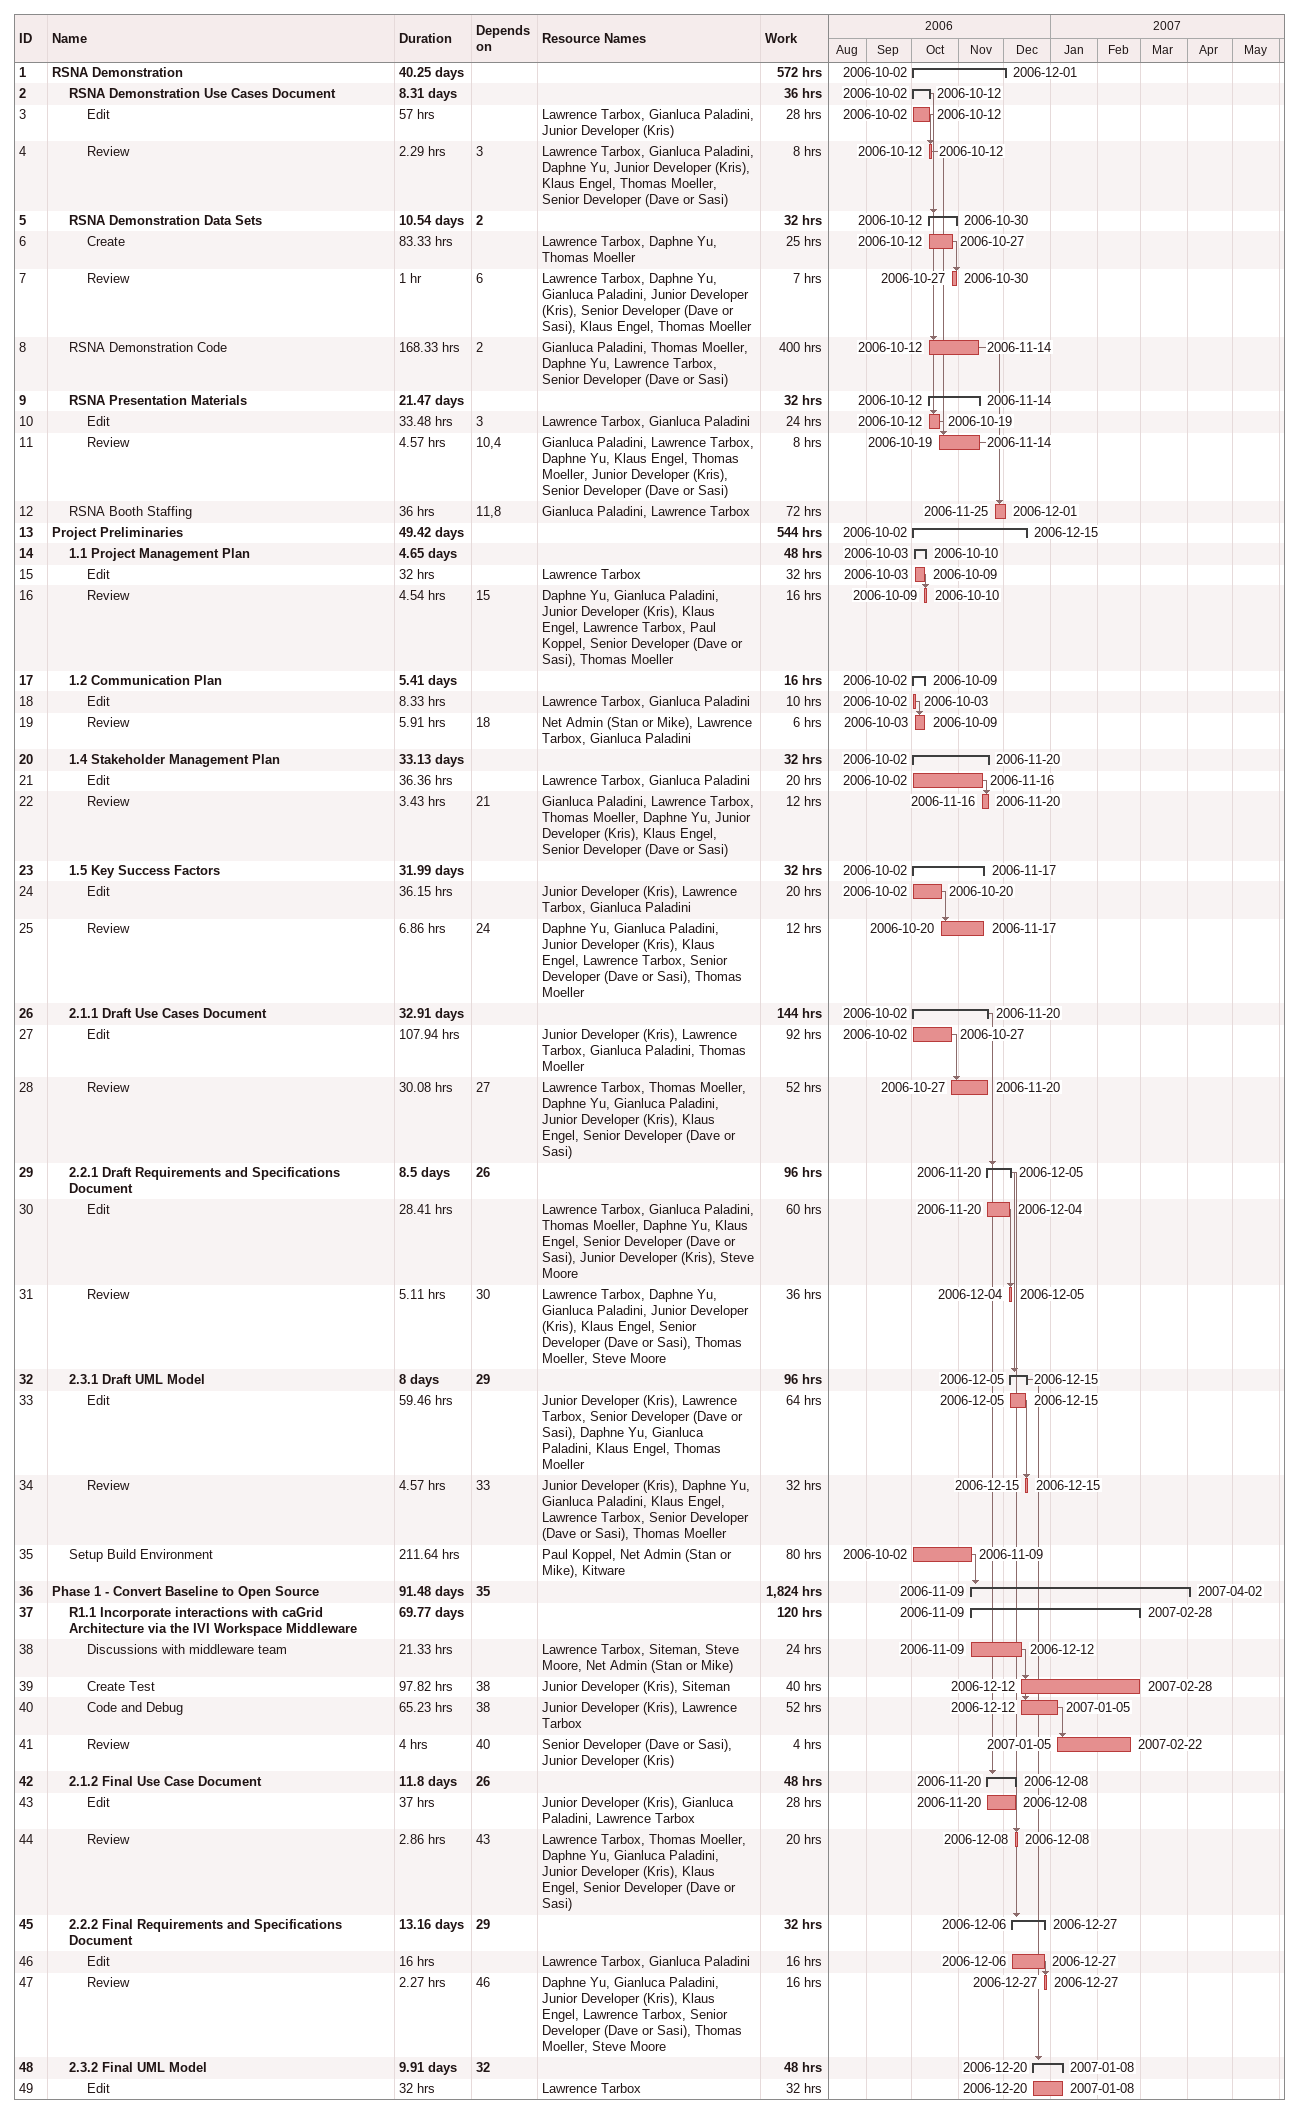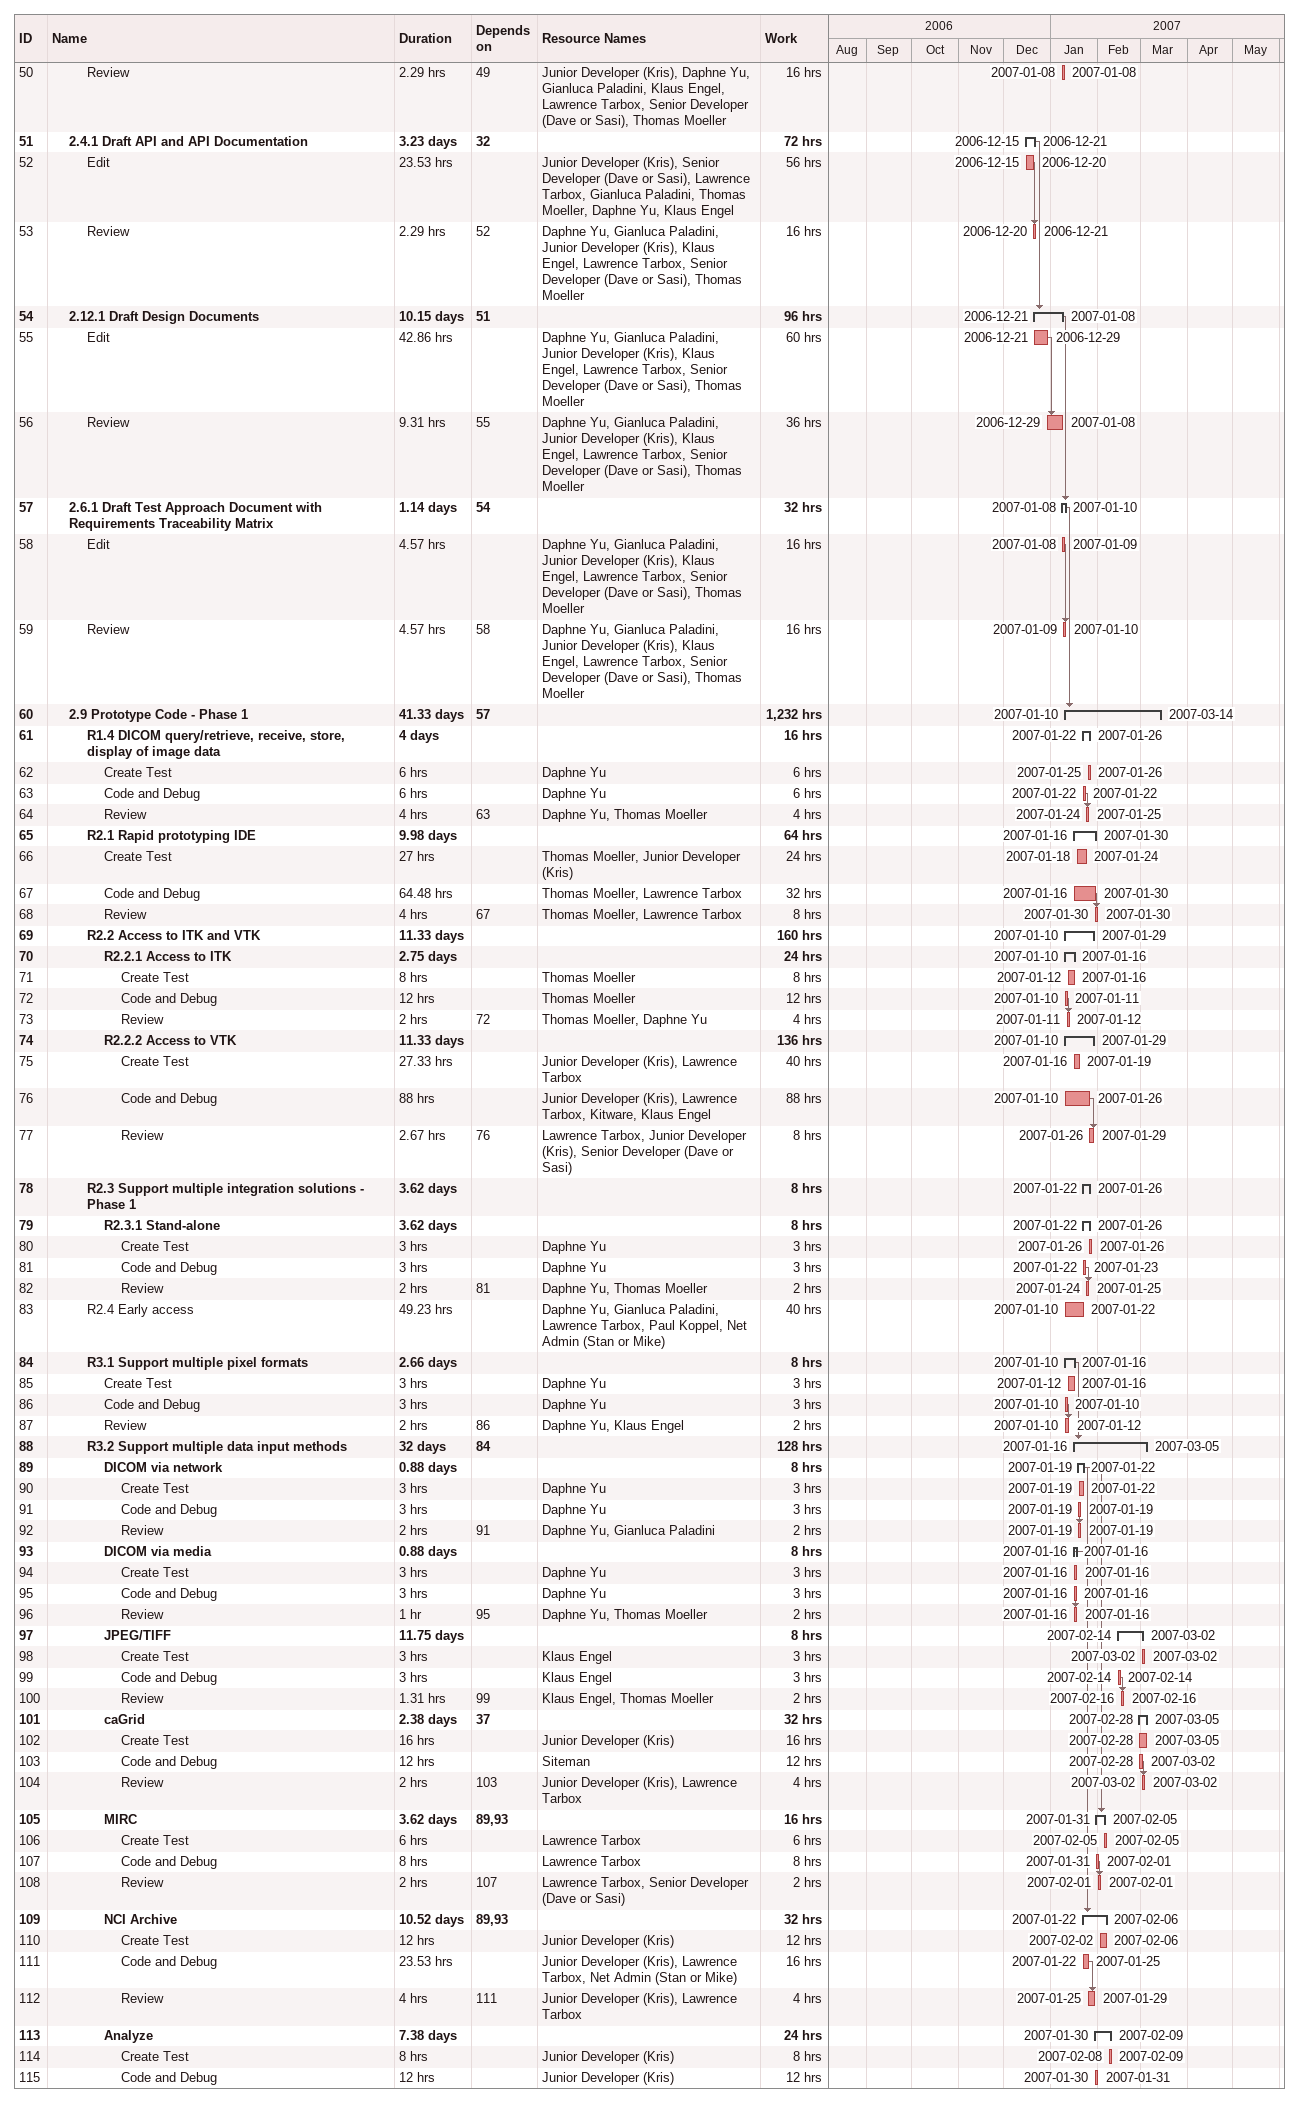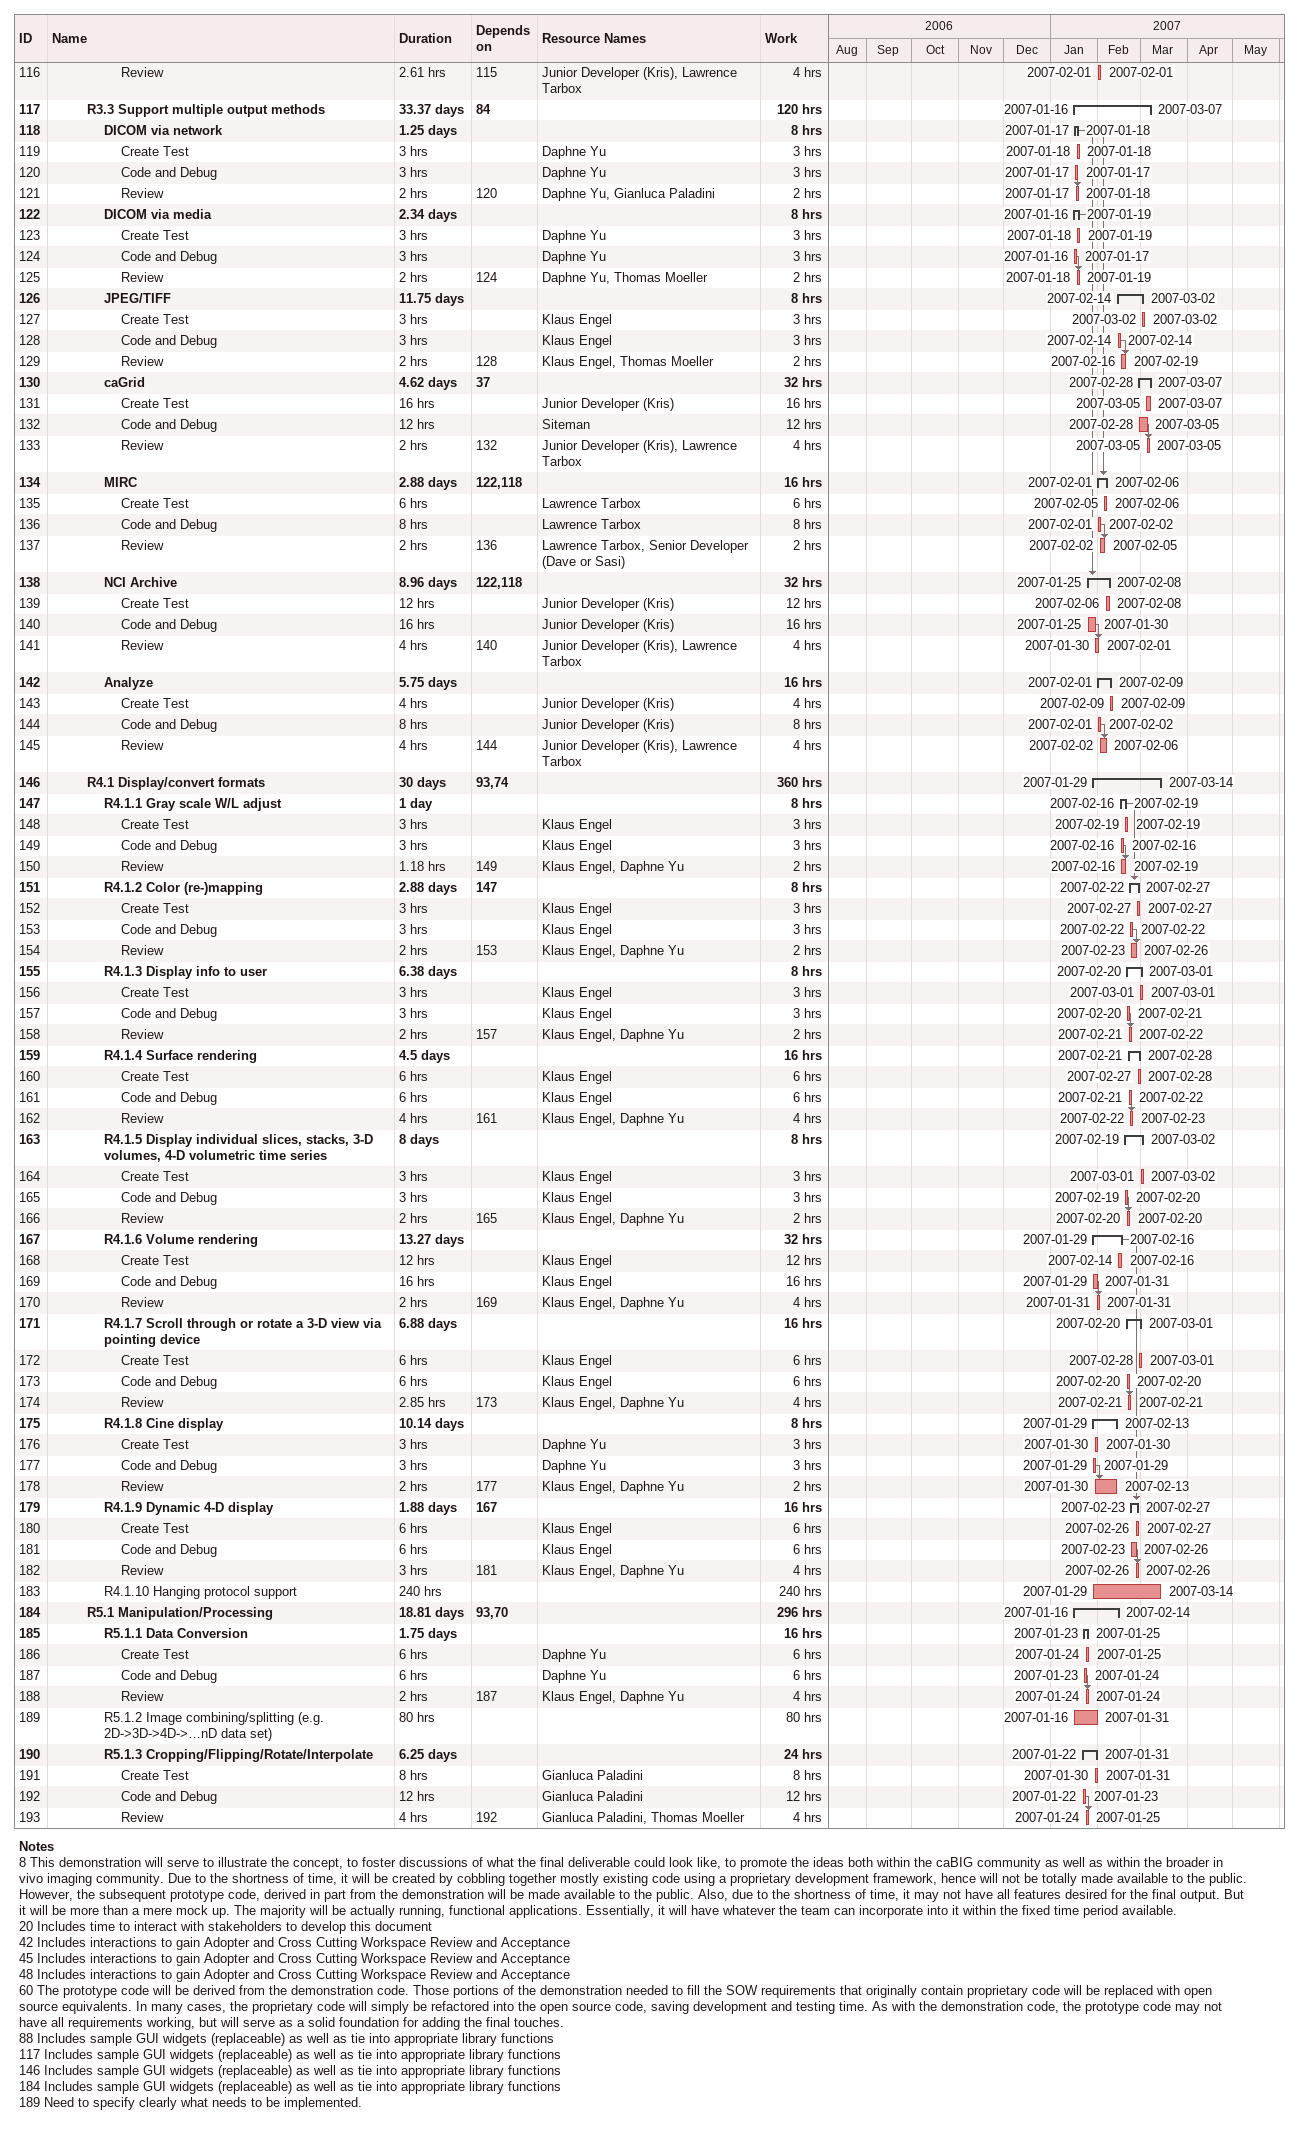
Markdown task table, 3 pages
| ID | Level | Task | Duration | Start | Finish | Predecessors | Resources | Work (h) |
|---|---|---|---|---|---|---|---|---|
| 1 | 1 | **RSNA Demonstration** | 40.25d | 2006-10-02 | 2006-12-01 |  |  | 572 |
| 2 | 2 | **RSNA Demonstration Use Cases Document** | 8.31d | 2006-10-02 | 2006-10-12 |  |  | 36 |
| 3 | 3 | Edit | 57h | 2006-10-02 | 2006-10-12 |  | Lawrence Tarbox, Gianluca Paladini, Junior Developer (Kris) | 28 |
| 4 | 3 | Review | 2.29h | 2006-10-12 | 2006-10-12 | 3 | Lawrence Tarbox, Gianluca Paladini, Daphne Yu, Junior Developer (Kris), Klaus Engel, Thomas Moeller, Senior Developer (Dave or Sasi) | 8 |
| 5 | 2 | **RSNA Demonstration Data Sets** | 10.54d | 2006-10-12 | 2006-10-30 | 2 |  | 32 |
| 6 | 3 | Create | 83.33h | 2006-10-12 | 2006-10-27 |  | Lawrence Tarbox, Daphne Yu, Thomas Moeller | 25 |
| 7 | 3 | Review | 1h | 2006-10-27 | 2006-10-30 | 6 | Lawrence Tarbox, Daphne Yu, Gianluca Paladini, Junior Developer (Kris), Senior Developer (Dave or Sasi), Klaus Engel, Thomas Moeller | 7 |
| 8 | 2 | RSNA Demonstration Code | 168.33h | 2006-10-12 | 2006-11-14 | 2 | Gianluca Paladini, Thomas Moeller, Daphne Yu, Lawrence Tarbox, Senior Developer (Dave or Sasi) | 400 |
| 9 | 2 | **RSNA Presentation Materials** | 21.47d | 2006-10-12 | 2006-11-14 |  |  | 32 |
| 10 | 3 | Edit | 33.48h | 2006-10-12 | 2006-10-19 | 3 | Lawrence Tarbox, Gianluca Paladini | 24 |
| 11 | 3 | Review | 4.57h | 2006-10-19 | 2006-11-14 | 10, 4 | Gianluca Paladini, Lawrence Tarbox, Daphne Yu, Klaus Engel, Thomas Moeller, Junior Developer (Kris), Senior Developer (Dave or Sasi) | 8 |
| 12 | 2 | RSNA Booth Staffing | 36h | 2006-11-25 | 2006-12-01 | 11, 8 | Gianluca Paladini, Lawrence Tarbox | 72 |
| 13 | 1 | **Project Preliminaries** | 49.42d | 2006-10-02 | 2006-12-15 |  |  | 544 |
| 14 | 2 | **1.1 Project Management Plan** | 4.65d | 2006-10-03 | 2006-10-10 |  |  | 48 |
| 15 | 3 | Edit | 32h | 2006-10-03 | 2006-10-09 |  | Lawrence Tarbox | 32 |
| 16 | 3 | Review | 4.54h | 2006-10-09 | 2006-10-10 | 15 | Daphne Yu, Gianluca Paladini, Junior Developer (Kris), Klaus Engel, Lawrence Tarbox, Paul Koppel, Senior Developer (Dave or Sasi), Thomas Moeller | 16 |
| 17 | 2 | **1.2 Communication Plan** | 5.41d | 2006-10-02 | 2006-10-09 |  |  | 16 |
| 18 | 3 | Edit | 8.33h | 2006-10-02 | 2006-10-03 |  | Lawrence Tarbox, Gianluca Paladini | 10 |
| 19 | 3 | Review | 5.91h | 2006-10-03 | 2006-10-09 | 18 | Net Admin (Stan or Mike), Lawrence Tarbox, Gianluca Paladini | 6 |
| 20 | 2 | **1.4 Stakeholder Management Plan** | 33.13d | 2006-10-02 | 2006-11-20 |  |  | 32 |
| 21 | 3 | Edit | 36.36h | 2006-10-02 | 2006-11-16 |  | Lawrence Tarbox, Gianluca Paladini | 20 |
| 22 | 3 | Review | 3.43h | 2006-11-16 | 2006-11-20 | 21 | Gianluca Paladini, Lawrence Tarbox, Thomas Moeller, Daphne Yu, Junior Developer (Kris), Klaus Engel, Senior Developer (Dave or Sasi) | 12 |
| 23 | 2 | **1.5 Key Success Factors** | 31.99d | 2006-10-02 | 2006-11-17 |  |  | 32 |
| 24 | 3 | Edit | 36.15h | 2006-10-02 | 2006-10-20 |  | Junior Developer (Kris), Lawrence Tarbox, Gianluca Paladini | 20 |
| 25 | 3 | Review | 6.86h | 2006-10-20 | 2006-11-17 | 24 | Daphne Yu, Gianluca Paladini, Junior Developer (Kris), Klaus Engel, Lawrence Tarbox, Senior Developer (Dave or Sasi), Thomas Moeller | 12 |
| 26 | 2 | **2.1.1 Draft Use Cases Document** | 32.91d | 2006-10-02 | 2006-11-20 |  |  | 144 |
| 27 | 3 | Edit | 107.94h | 2006-10-02 | 2006-10-27 |  | Junior Developer (Kris), Lawrence Tarbox, Gianluca Paladini, Thomas Moeller | 92 |
| 28 | 3 | Review | 30.08h | 2006-10-27 | 2006-11-20 | 27 | Lawrence Tarbox, Thomas Moeller, Daphne Yu, Gianluca Paladini, Junior Developer (Kris), Klaus Engel, Senior Developer (Dave or Sasi) | 52 |
| 29 | 2 | **2.2.1 Draft Requirements and Specifications Document** | 8.5d | 2006-11-20 | 2006-12-05 | 26 |  | 96 |
| 30 | 3 | Edit | 28.41h | 2006-11-20 | 2006-12-04 |  | Lawrence Tarbox, Gianluca Paladini, Thomas Moeller, Daphne Yu, Klaus Engel, Senior Developer (Dave or Sasi), Junior Developer (Kris), Steve Moore | 60 |
| 31 | 3 | Review | 5.11h | 2006-12-04 | 2006-12-05 | 30 | Lawrence Tarbox, Daphne Yu, Gianluca Paladini, Junior Developer (Kris), Klaus Engel, Senior Developer (Dave or Sasi), Thomas Moeller, Steve Moore | 36 |
| 32 | 2 | **2.3.1 Draft UML Model** | 8d | 2006-12-05 | 2006-12-15 | 29 |  | 96 |
| 33 | 3 | Edit | 59.46h | 2006-12-05 | 2006-12-15 |  | Junior Developer (Kris), Lawrence Tarbox, Senior Developer (Dave or Sasi), Daphne Yu, Gianluca Paladini, Klaus Engel, Thomas Moeller | 64 |
| 34 | 3 | Review | 4.57h | 2006-12-15 | 2006-12-15 | 33 | Junior Developer (Kris), Daphne Yu, Gianluca Paladini, Klaus Engel, Lawrence Tarbox, Senior Developer (Dave or Sasi), Thomas Moeller | 32 |
| 35 | 2 | Setup Build Environment | 211.64h | 2006-10-02 | 2006-11-09 |  | Paul Koppel, Net Admin (Stan or Mike), Kitware | 80 |
| 36 | 1 | **Phase 1 - Convert Baseline to Open Source** | 91.48d | 2006-11-09 | 2007-04-02 | 35 |  | 1824 |
| 37 | 2 | **R1.1 Incorporate interactions with caGrid Architecture via the IVI Workspace Middleware** | 69.77d | 2006-11-09 | 2007-02-28 |  |  | 120 |
| 38 | 3 | Discussions with middleware team | 21.33h | 2006-11-09 | 2006-12-12 |  | Lawrence Tarbox, Siteman, Steve Moore, Net Admin (Stan or Mike) | 24 |
| 39 | 3 | Create Test | 97.82h | 2006-12-12 | 2007-02-28 | 38 | Junior Developer (Kris), Siteman | 40 |
| 40 | 3 | Code and Debug | 65.23h | 2006-12-12 | 2007-01-05 | 38 | Junior Developer (Kris), Lawrence Tarbox | 52 |
| 41 | 3 | Review | 4h | 2007-01-05 | 2007-02-22 | 40 | Senior Developer (Dave or Sasi), Junior Developer (Kris) | 4 |
| 42 | 2 | **2.1.2 Final Use Case Document** | 11.8d | 2006-11-20 | 2006-12-08 | 26 |  | 48 |
| 43 | 3 | Edit | 37h | 2006-11-20 | 2006-12-08 |  | Junior Developer (Kris), Gianluca Paladini, Lawrence Tarbox | 28 |
| 44 | 3 | Review | 2.86h | 2006-12-08 | 2006-12-08 | 43 | Lawrence Tarbox, Thomas Moeller, Daphne Yu, Gianluca Paladini, Junior Developer (Kris), Klaus Engel, Senior Developer (Dave or Sasi) | 20 |
| 45 | 2 | **2.2.2 Final Requirements and Specifications Document** | 13.16d | 2006-12-06 | 2006-12-27 | 29 |  | 32 |
| 46 | 3 | Edit | 16h | 2006-12-06 | 2006-12-27 |  | Lawrence Tarbox, Gianluca Paladini | 16 |
| 47 | 3 | Review | 2.27h | 2006-12-27 | 2006-12-27 | 46 | Daphne Yu, Gianluca Paladini, Junior Developer (Kris), Klaus Engel, Lawrence Tarbox, Senior Developer (Dave or Sasi), Thomas Moeller, Steve Moore | 16 |
| 48 | 2 | **2.3.2 Final UML Model** | 9.91d | 2006-12-20 | 2007-01-08 | 32 |  | 48 |
| 49 | 3 | Edit | 32h | 2006-12-20 | 2007-01-08 |  | Lawrence Tarbox | 32 |
| 50 | 3 | Review | 2.29h | 2007-01-08 | 2007-01-08 | 49 | Junior Developer (Kris), Daphne Yu, Gianluca Paladini, Klaus Engel, Lawrence Tarbox, Senior Developer (Dave or Sasi), Thomas Moeller | 16 |
| 51 | 2 | **2.4.1 Draft API and API Documentation** | 3.23d | 2006-12-15 | 2006-12-21 | 32 |  | 72 |
| 52 | 3 | Edit | 23.53h | 2006-12-15 | 2006-12-20 |  | Junior Developer (Kris), Senior Developer (Dave or Sasi), Lawrence Tarbox, Gianluca Paladini, Thomas Moeller, Daphne Yu, Klaus Engel | 56 |
| 53 | 3 | Review | 2.29h | 2006-12-20 | 2006-12-21 | 52 | Daphne Yu, Gianluca Paladini, Junior Developer (Kris), Klaus Engel, Lawrence Tarbox, Senior Developer (Dave or Sasi), Thomas Moeller | 16 |
| 54 | 2 | **2.12.1 Draft Design Documents** | 10.15d | 2006-12-21 | 2007-01-08 | 51 |  | 96 |
| 55 | 3 | Edit | 42.86h | 2006-12-21 | 2006-12-29 |  | Daphne Yu, Gianluca Paladini, Junior Developer (Kris), Klaus Engel, Lawrence Tarbox, Senior Developer (Dave or Sasi), Thomas Moeller | 60 |
| 56 | 3 | Review | 9.31h | 2006-12-29 | 2007-01-08 | 55 | Daphne Yu, Gianluca Paladini, Junior Developer (Kris), Klaus Engel, Lawrence Tarbox, Senior Developer (Dave or Sasi), Thomas Moeller | 36 |
| 57 | 2 | **2.6.1 Draft Test Approach Document with Requirements Traceability Matrix** | 1.14d | 2007-01-08 | 2007-01-10 | 54 |  | 32 |
| 58 | 3 | Edit | 4.57h | 2007-01-08 | 2007-01-09 |  | Daphne Yu, Gianluca Paladini, Junior Developer (Kris), Klaus Engel, Lawrence Tarbox, Senior Developer (Dave or Sasi), Thomas Moeller | 16 |
| 59 | 3 | Review | 4.57h | 2007-01-09 | 2007-01-10 | 58 | Daphne Yu, Gianluca Paladini, Junior Developer (Kris), Klaus Engel, Lawrence Tarbox, Senior Developer (Dave or Sasi), Thomas Moeller | 16 |
| 60 | 2 | **2.9 Prototype Code - Phase 1** | 41.33d | 2007-01-10 | 2007-03-14 | 57 |  | 1232 |
| 61 | 3 | **R1.4 DICOM query/retrieve, receive, store, display of image data** | 4d | 2007-01-22 | 2007-01-26 |  |  | 16 |
| 62 | 4 | Create Test | 6h | 2007-01-25 | 2007-01-26 |  | Daphne Yu | 6 |
| 63 | 4 | Code and Debug | 6h | 2007-01-22 | 2007-01-22 |  | Daphne Yu | 6 |
| 64 | 4 | Review | 4h | 2007-01-24 | 2007-01-25 | 63 | Daphne Yu, Thomas Moeller | 4 |
| 65 | 3 | **R2.1 Rapid prototyping IDE** | 9.98d | 2007-01-16 | 2007-01-30 |  |  | 64 |
| 66 | 4 | Create Test | 27h | 2007-01-18 | 2007-01-24 |  | Thomas Moeller, Junior Developer (Kris) | 24 |
| 67 | 4 | Code and Debug | 64.48h | 2007-01-16 | 2007-01-30 |  | Thomas Moeller, Lawrence Tarbox | 32 |
| 68 | 4 | Review | 4h | 2007-01-30 | 2007-01-30 | 67 | Thomas Moeller, Lawrence Tarbox | 8 |
| 69 | 3 | **R2.2 Access to ITK and VTK** | 11.33d | 2007-01-10 | 2007-01-29 |  |  | 160 |
| 70 | 4 | **R2.2.1 Access to ITK** | 2.75d | 2007-01-10 | 2007-01-16 |  |  | 24 |
| 71 | 5 | Create Test | 8h | 2007-01-12 | 2007-01-16 |  | Thomas Moeller | 8 |
| 72 | 5 | Code and Debug | 12h | 2007-01-10 | 2007-01-11 |  | Thomas Moeller | 12 |
| 73 | 5 | Review | 2h | 2007-01-11 | 2007-01-12 | 72 | Thomas Moeller, Daphne Yu | 4 |
| 74 | 4 | **R2.2.2 Access to VTK** | 11.33d | 2007-01-10 | 2007-01-29 |  |  | 136 |
| 75 | 5 | Create Test | 27.33h | 2007-01-16 | 2007-01-19 |  | Junior Developer (Kris), Lawrence Tarbox | 40 |
| 76 | 5 | Code and Debug | 88h | 2007-01-10 | 2007-01-26 |  | Junior Developer (Kris), Lawrence Tarbox, Kitware, Klaus Engel | 88 |
| 77 | 5 | Review | 2.67h | 2007-01-26 | 2007-01-29 | 76 | Lawrence Tarbox, Junior Developer (Kris), Senior Developer (Dave or Sasi) | 8 |
| 78 | 3 | **R2.3 Support multiple integration solutions - Phase 1** | 3.62d | 2007-01-22 | 2007-01-26 |  |  | 8 |
| 79 | 4 | **R2.3.1 Stand-alone** | 3.62d | 2007-01-22 | 2007-01-26 |  |  | 8 |
| 80 | 5 | Create Test | 3h | 2007-01-26 | 2007-01-26 |  | Daphne Yu | 3 |
| 81 | 5 | Code and Debug | 3h | 2007-01-22 | 2007-01-23 |  | Daphne Yu | 3 |
| 82 | 5 | Review | 2h | 2007-01-24 | 2007-01-25 | 81 | Daphne Yu, Thomas Moeller | 2 |
| 83 | 3 | R2.4 Early access | 49.23h | 2007-01-10 | 2007-01-22 |  | Daphne Yu, Gianluca Paladini, Lawrence Tarbox, Paul Koppel, Net Admin (Stan or Mike) | 40 |
| 84 | 3 | **R3.1 Support multiple pixel formats** | 2.66d | 2007-01-10 | 2007-01-16 |  |  | 8 |
| 85 | 4 | Create Test | 3h | 2007-01-12 | 2007-01-16 |  | Daphne Yu | 3 |
| 86 | 4 | Code and Debug | 3h | 2007-01-10 | 2007-01-10 |  | Daphne Yu | 3 |
| 87 | 4 | Review | 2h | 2007-01-10 | 2007-01-12 | 86 | Daphne Yu, Klaus Engel | 2 |
| 88 | 3 | **R3.2 Support multiple data input methods** | 32d | 2007-01-16 | 2007-03-05 | 84 |  | 128 |
| 89 | 4 | **DICOM via network** | 0.88d | 2007-01-19 | 2007-01-22 |  |  | 8 |
| 90 | 5 | Create Test | 3h | 2007-01-19 | 2007-01-22 |  | Daphne Yu | 3 |
| 91 | 5 | Code and Debug | 3h | 2007-01-19 | 2007-01-19 |  | Daphne Yu | 3 |
| 92 | 5 | Review | 2h | 2007-01-19 | 2007-01-19 | 91 | Daphne Yu, Gianluca Paladini | 2 |
| 93 | 4 | **DICOM via media** | 0.88d | 2007-01-16 | 2007-01-16 |  |  | 8 |
| 94 | 5 | Create Test | 3h | 2007-01-16 | 2007-01-16 |  | Daphne Yu | 3 |
| 95 | 5 | Code and Debug | 3h | 2007-01-16 | 2007-01-16 |  | Daphne Yu | 3 |
| 96 | 5 | Review | 1h | 2007-01-16 | 2007-01-16 | 95 | Daphne Yu, Thomas Moeller | 2 |
| 97 | 4 | **JPEG/TIFF** | 11.75d | 2007-02-14 | 2007-03-02 |  |  | 8 |
| 98 | 5 | Create Test | 3h | 2007-03-02 | 2007-03-02 |  | Klaus Engel | 3 |
| 99 | 5 | Code and Debug | 3h | 2007-02-14 | 2007-02-14 |  | Klaus Engel | 3 |
| 100 | 5 | Review | 1.31h | 2007-02-16 | 2007-02-16 | 99 | Klaus Engel, Thomas Moeller | 2 |
| 101 | 4 | **caGrid** | 2.38d | 2007-02-28 | 2007-03-05 | 37 |  | 32 |
| 102 | 5 | Create Test | 16h | 2007-02-28 | 2007-03-05 |  | Junior Developer (Kris) | 16 |
| 103 | 5 | Code and Debug | 12h | 2007-02-28 | 2007-03-02 |  | Siteman | 12 |
| 104 | 5 | Review | 2h | 2007-03-02 | 2007-03-02 | 103 | Junior Developer (Kris), Lawrence Tarbox | 4 |
| 105 | 4 | **MIRC** | 3.62d | 2007-01-31 | 2007-02-05 | 89, 93 |  | 16 |
| 106 | 5 | Create Test | 6h | 2007-02-05 | 2007-02-05 |  | Lawrence Tarbox | 6 |
| 107 | 5 | Code and Debug | 8h | 2007-01-31 | 2007-02-01 |  | Lawrence Tarbox | 8 |
| 108 | 5 | Review | 2h | 2007-02-01 | 2007-02-01 | 107 | Lawrence Tarbox, Senior Developer (Dave or Sasi) | 2 |
| 109 | 4 | **NCI Archive** | 10.52d | 2007-01-22 | 2007-02-06 | 89, 93 |  | 32 |
| 110 | 5 | Create Test | 12h | 2007-02-02 | 2007-02-06 |  | Junior Developer (Kris) | 12 |
| 111 | 5 | Code and Debug | 23.53h | 2007-01-22 | 2007-01-25 |  | Junior Developer (Kris), Lawrence Tarbox, Net Admin (Stan or Mike) | 16 |
| 112 | 5 | Review | 4h | 2007-01-25 | 2007-01-29 | 111 | Junior Developer (Kris), Lawrence Tarbox | 4 |
| 113 | 4 | **Analyze** | 7.38d | 2007-01-30 | 2007-02-09 |  |  | 24 |
| 114 | 5 | Create Test | 8h | 2007-02-08 | 2007-02-09 |  | Junior Developer (Kris) | 8 |
| 115 | 5 | Code and Debug | 12h | 2007-01-30 | 2007-01-31 |  | Junior Developer (Kris) | 12 |
| 116 | 5 | Review | 2.61h | 2007-02-01 | 2007-02-01 | 115 | Junior Developer (Kris), Lawrence Tarbox | 4 |
| 117 | 3 | **R3.3 Support multiple output methods** | 33.37d | 2007-01-16 | 2007-03-07 | 84 |  | 120 |
| 118 | 4 | **DICOM via network** | 1.25d | 2007-01-17 | 2007-01-18 |  |  | 8 |
| 119 | 5 | Create Test | 3h | 2007-01-18 | 2007-01-18 |  | Daphne Yu | 3 |
| 120 | 5 | Code and Debug | 3h | 2007-01-17 | 2007-01-17 |  | Daphne Yu | 3 |
| 121 | 5 | Review | 2h | 2007-01-17 | 2007-01-18 | 120 | Daphne Yu, Gianluca Paladini | 2 |
| 122 | 4 | **DICOM via media** | 2.34d | 2007-01-16 | 2007-01-19 |  |  | 8 |
| 123 | 5 | Create Test | 3h | 2007-01-18 | 2007-01-19 |  | Daphne Yu | 3 |
| 124 | 5 | Code and Debug | 3h | 2007-01-16 | 2007-01-17 |  | Daphne Yu | 3 |
| 125 | 5 | Review | 2h | 2007-01-18 | 2007-01-19 | 124 | Daphne Yu, Thomas Moeller | 2 |
| 126 | 4 | **JPEG/TIFF** | 11.75d | 2007-02-14 | 2007-03-02 |  |  | 8 |
| 127 | 5 | Create Test | 3h | 2007-03-02 | 2007-03-02 |  | Klaus Engel | 3 |
| 128 | 5 | Code and Debug | 3h | 2007-02-14 | 2007-02-14 |  | Klaus Engel | 3 |
| 129 | 5 | Review | 2h | 2007-02-16 | 2007-02-19 | 128 | Klaus Engel, Thomas Moeller | 2 |
| 130 | 4 | **caGrid** | 4.62d | 2007-02-28 | 2007-03-07 | 37 |  | 32 |
| 131 | 5 | Create Test | 16h | 2007-03-05 | 2007-03-07 |  | Junior Developer (Kris) | 16 |
| 132 | 5 | Code and Debug | 12h | 2007-02-28 | 2007-03-05 |  | Siteman | 12 |
| 133 | 5 | Review | 2h | 2007-03-05 | 2007-03-05 | 132 | Junior Developer (Kris), Lawrence Tarbox | 4 |
| 134 | 4 | **MIRC** | 2.88d | 2007-02-01 | 2007-02-06 | 122, 118 |  | 16 |
| 135 | 5 | Create Test | 6h | 2007-02-05 | 2007-02-06 |  | Lawrence Tarbox | 6 |
| 136 | 5 | Code and Debug | 8h | 2007-02-01 | 2007-02-02 |  | Lawrence Tarbox | 8 |
| 137 | 5 | Review | 2h | 2007-02-02 | 2007-02-05 | 136 | Lawrence Tarbox, Senior Developer (Dave or Sasi) | 2 |
| 138 | 4 | **NCI Archive** | 8.96d | 2007-01-25 | 2007-02-08 | 122, 118 |  | 32 |
| 139 | 5 | Create Test | 12h | 2007-02-06 | 2007-02-08 |  | Junior Developer (Kris) | 12 |
| 140 | 5 | Code and Debug | 16h | 2007-01-25 | 2007-01-30 |  | Junior Developer (Kris) | 16 |
| 141 | 5 | Review | 4h | 2007-01-30 | 2007-02-01 | 140 | Junior Developer (Kris), Lawrence Tarbox | 4 |
| 142 | 4 | **Analyze** | 5.75d | 2007-02-01 | 2007-02-09 |  |  | 16 |
| 143 | 5 | Create Test | 4h | 2007-02-09 | 2007-02-09 |  | Junior Developer (Kris) | 4 |
| 144 | 5 | Code and Debug | 8h | 2007-02-01 | 2007-02-02 |  | Junior Developer (Kris) | 8 |
| 145 | 5 | Review | 4h | 2007-02-02 | 2007-02-06 | 144 | Junior Developer (Kris), Lawrence Tarbox | 4 |
| 146 | 3 | **R4.1 Display/convert formats** | 30d | 2007-01-29 | 2007-03-14 | 93, 74 |  | 360 |
| 147 | 4 | **R4.1.1 Gray scale W/L adjust** | 1d | 2007-02-16 | 2007-02-19 |  |  | 8 |
| 148 | 5 | Create Test | 3h | 2007-02-19 | 2007-02-19 |  | Klaus Engel | 3 |
| 149 | 5 | Code and Debug | 3h | 2007-02-16 | 2007-02-16 |  | Klaus Engel | 3 |
| 150 | 5 | Review | 1.18h | 2007-02-16 | 2007-02-19 | 149 | Klaus Engel, Daphne Yu | 2 |
| 151 | 4 | **R4.1.2 Color (re-)mapping** | 2.88d | 2007-02-22 | 2007-02-27 | 147 |  | 8 |
| 152 | 5 | Create Test | 3h | 2007-02-27 | 2007-02-27 |  | Klaus Engel | 3 |
| 153 | 5 | Code and Debug | 3h | 2007-02-22 | 2007-02-22 |  | Klaus Engel | 3 |
| 154 | 5 | Review | 2h | 2007-02-23 | 2007-02-26 | 153 | Klaus Engel, Daphne Yu | 2 |
| 155 | 4 | **R4.1.3 Display info to user** | 6.38d | 2007-02-20 | 2007-03-01 |  |  | 8 |
| 156 | 5 | Create Test | 3h | 2007-03-01 | 2007-03-01 |  | Klaus Engel | 3 |
| 157 | 5 | Code and Debug | 3h | 2007-02-20 | 2007-02-21 |  | Klaus Engel | 3 |
| 158 | 5 | Review | 2h | 2007-02-21 | 2007-02-22 | 157 | Klaus Engel, Daphne Yu | 2 |
| 159 | 4 | **R4.1.4 Surface rendering** | 4.5d | 2007-02-21 | 2007-02-28 |  |  | 16 |
| 160 | 5 | Create Test | 6h | 2007-02-27 | 2007-02-28 |  | Klaus Engel | 6 |
| 161 | 5 | Code and Debug | 6h | 2007-02-21 | 2007-02-22 |  | Klaus Engel | 6 |
| 162 | 5 | Review | 4h | 2007-02-22 | 2007-02-23 | 161 | Klaus Engel, Daphne Yu | 4 |
| 163 | 4 | **R4.1.5 Display individual slices, stacks, 3-D volumes, 4-D volumetric time series** | 8d | 2007-02-19 | 2007-03-02 |  |  | 8 |
| 164 | 5 | Create Test | 3h | 2007-03-01 | 2007-03-02 |  | Klaus Engel | 3 |
| 165 | 5 | Code and Debug | 3h | 2007-02-19 | 2007-02-20 |  | Klaus Engel | 3 |
| 166 | 5 | Review | 2h | 2007-02-20 | 2007-02-20 | 165 | Klaus Engel, Daphne Yu | 2 |
| 167 | 4 | **R4.1.6 Volume rendering** | 13.27d | 2007-01-29 | 2007-02-16 |  |  | 32 |
| 168 | 5 | Create Test | 12h | 2007-02-14 | 2007-02-16 |  | Klaus Engel | 12 |
| 169 | 5 | Code and Debug | 16h | 2007-01-29 | 2007-01-31 |  | Klaus Engel | 16 |
| 170 | 5 | Review | 2h | 2007-01-31 | 2007-01-31 | 169 | Klaus Engel, Daphne Yu | 4 |
| 171 | 4 | **R4.1.7 Scroll through or rotate a 3-D view via pointing device** | 6.88d | 2007-02-20 | 2007-03-01 |  |  | 16 |
| 172 | 5 | Create Test | 6h | 2007-02-28 | 2007-03-01 |  | Klaus Engel | 6 |
| 173 | 5 | Code and Debug | 6h | 2007-02-20 | 2007-02-20 |  | Klaus Engel | 6 |
| 174 | 5 | Review | 2.85h | 2007-02-21 | 2007-02-21 | 173 | Klaus Engel, Daphne Yu | 4 |
| 175 | 4 | **R4.1.8 Cine display** | 10.14d | 2007-01-29 | 2007-02-13 |  |  | 8 |
| 176 | 5 | Create Test | 3h | 2007-01-30 | 2007-01-30 |  | Daphne Yu | 3 |
| 177 | 5 | Code and Debug | 3h | 2007-01-29 | 2007-01-29 |  | Daphne Yu | 3 |
| 178 | 5 | Review | 2h | 2007-01-30 | 2007-02-13 | 177 | Klaus Engel, Daphne Yu | 2 |
| 179 | 4 | **R4.1.9 Dynamic 4-D display** | 1.88d | 2007-02-23 | 2007-02-27 | 167 |  | 16 |
| 180 | 5 | Create Test | 6h | 2007-02-26 | 2007-02-27 |  | Klaus Engel | 6 |
| 181 | 5 | Code and Debug | 6h | 2007-02-23 | 2007-02-26 |  | Klaus Engel | 6 |
| 182 | 5 | Review | 3h | 2007-02-26 | 2007-02-26 | 181 | Klaus Engel, Daphne Yu | 4 |
| 183 | 4 | R4.1.10 Hanging protocol support | 240h | 2007-01-29 | 2007-03-14 |  |  | 240 |
| 184 | 3 | **R5.1 Manipulation/Processing** | 18.81d | 2007-01-16 | 2007-02-14 | 93, 70 |  | 296 |
| 185 | 4 | **R5.1.1 Data Conversion** | 1.75d | 2007-01-23 | 2007-01-25 |  |  | 16 |
| 186 | 5 | Create Test | 6h | 2007-01-24 | 2007-01-25 |  | Daphne Yu | 6 |
| 187 | 5 | Code and Debug | 6h | 2007-01-23 | 2007-01-24 |  | Daphne Yu | 6 |
| 188 | 5 | Review | 2h | 2007-01-24 | 2007-01-24 | 187 | Klaus Engel, Daphne Yu | 4 |
| 189 | 4 | R5.1.2 Image combining/splitting (e.g. 2D->3D->4D->…nD data set) | 80h | 2007-01-16 | 2007-01-31 |  |  | 80 |
| 190 | 4 | **R5.1.3 Cropping/Flipping/Rotate/Interpolate** | 6.25d | 2007-01-22 | 2007-01-31 |  |  | 24 |
| 191 | 5 | Create Test | 8h | 2007-01-30 | 2007-01-31 |  | Gianluca Paladini | 8 |
| 192 | 5 | Code and Debug | 12h | 2007-01-22 | 2007-01-23 |  | Gianluca Paladini | 12 |
| 193 | 5 | Review | 4h | 2007-01-24 | 2007-01-25 | 192 | Gianluca Paladini, Thomas Moeller | 4 |

Notes
- 8: This demonstration will serve to illustrate the concept, to foster discussions of what the final deliverable could look like, to promote the ideas both within the caBIG community as well as within the broader in vivo imaging community. Due to the shortness of time, it will be created by cobbling together mostly existing code using a proprietary development framework, hence will not be totally made available to the public. However, the subsequent prototype code, derived in part from the demonstration will be made available to the public. Also, due to the shortness of time, it may not have all features desired for the final output. But it will be more than a mere mock up. The majority will be actually running, functional applications. Essentially, it will have whatever the team can incorporate into it within the fixed time period available.
- 20: Includes time to interact with stakeholders to develop this document
- 42: Includes interactions to gain Adopter and Cross Cutting Workspace Review and Acceptance
- 45: Includes interactions to gain Adopter and Cross Cutting Workspace Review and Acceptance
- 48: Includes interactions to gain Adopter and Cross Cutting Workspace Review and Acceptance
- 60: The prototype code will be derived from the demonstration code. Those portions of the demonstration needed to fill the SOW requirements that originally contain proprietary code will be replaced with open source equivalents. In many cases, the proprietary code will simply be refactored into the open source code, saving development and testing time. As with the demonstration code, the prototype code may not have all requirements working, but will serve as a solid foundation for adding the final touches.
- 88: Includes sample GUI widgets (replaceable) as well as tie into appropriate library functions
- 117: Includes sample GUI widgets (replaceable) as well as tie into appropriate library functions
- 146: Includes sample GUI widgets (replaceable) as well as tie into appropriate library functions
- 184: Includes sample GUI widgets (replaceable) as well as tie into appropriate library functions
- 189: Need to specify clearly what needs to be implemented.
